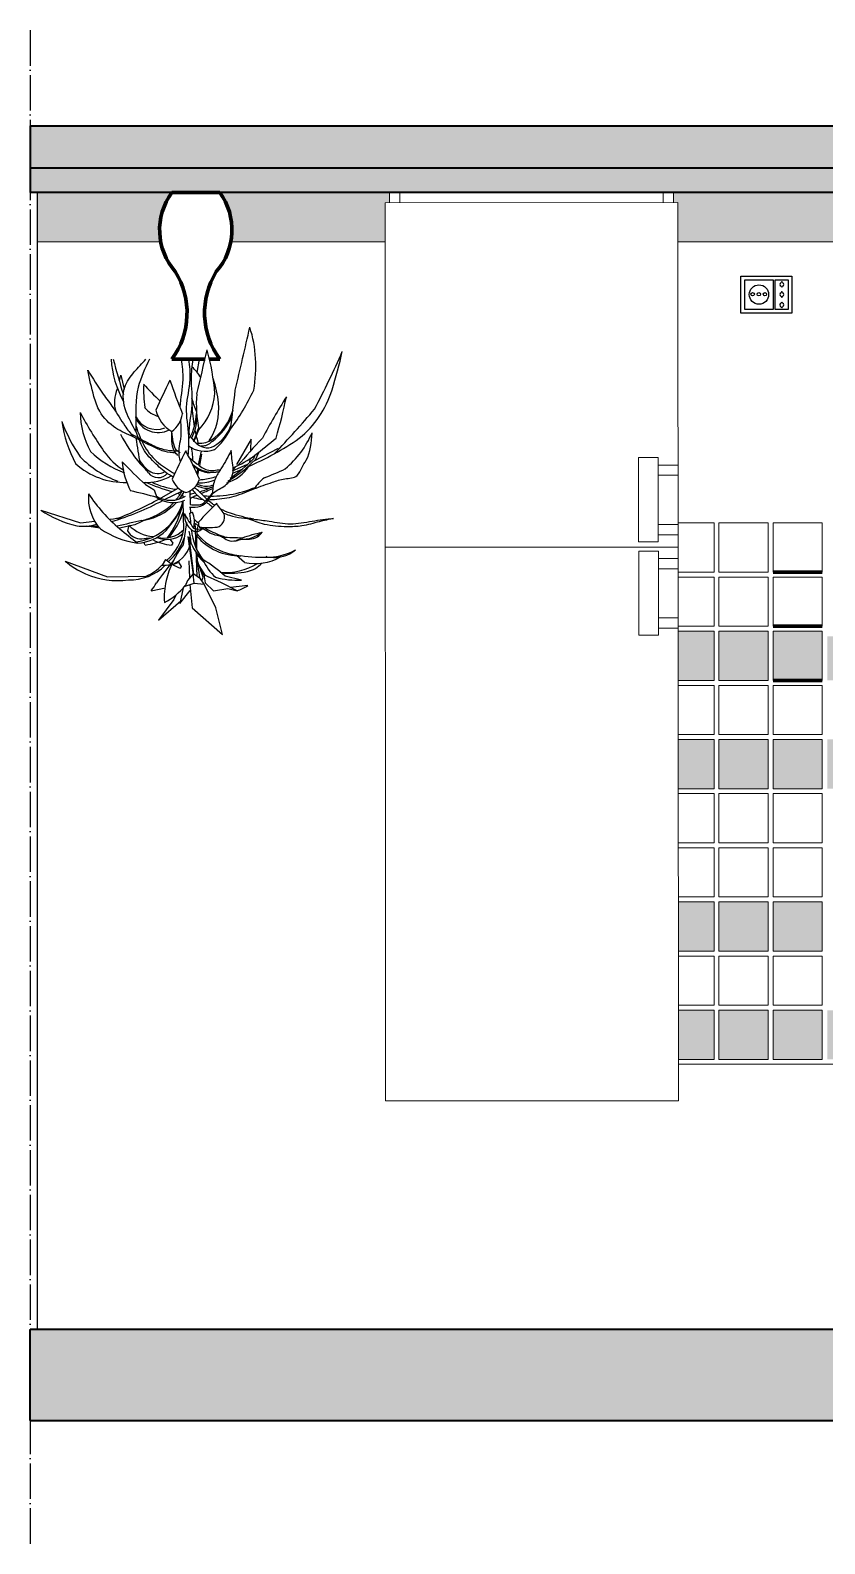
# Model space of a CAD drawing. Header units: millimetres. Extents: x 1825 to 3949, y 402 to 2672.
# Drawn here: x 2618.2 to 2779.6, y 402.1 to 709.6 of the extents above; entities that cross this region are included whole.
import ezdxf

# ---------------------------------------------------------------- set-up
doc = ezdxf.new("R2010")
doc.units = ezdxf.units.MM
doc.header["$MEASUREMENT"] = 0
doc.linetypes.add('ACAD_ISO02W100', pattern=[15, 12, -3])
doc.linetypes.add('ACAD_ISO04W100', pattern=[30, 24, -3, 0, -3])
for name, color, linetype, lineweight in [('A-ELEV-MBE2', 3, 'Continuous', 25), ('A-FURN', 8, 'Continuous', 18), ('A-SECT-MCUT', 1, 'Continuous', 35), ('A-WALL-PATT', 5, 'Continuous', 18), ('campiture sezione', 2, 'Continuous', 13), ('RETINO PIASTRELLE PARETE', 152, 'Continuous', 18)]:
    doc.layers.add(name, color=color, linetype=linetype, lineweight=lineweight)
for name, color, linetype in [('dettagli', 2, 'Continuous'), ('linee sezione', 3, 'ACAD_ISO04W100'), ('PIANTE', 94, 'Continuous')]:
    doc.layers.add(name, color=color, linetype=linetype)
doc.layers.add('RETINO BATTISCOPA', color=7, linetype='Continuous', lineweight=18, true_color=0x615b6b)

msp = doc.modelspace()

# ---------------------------------------------------------------- hatches: boundary and pattern name
at = {"layer": 'campiture sezione'}
h = msp.add_hatch(color=256, dxfattribs=at)
h.dxf.hatch_style = 1
h.paths.add_polyline_path([(3009.6, 676.58), (3009.6, 690.12), (2618.2, 690.12), (2618.2, 676.58)])
h = msp.add_hatch(color=256, dxfattribs=at)
h.dxf.hatch_style = 1
h.paths.add_polyline_path([(3000.05, 427.08), (3009.6, 427.08), (3009.6, 474.08), (2999.99, 474.08), (2999.99, 445.58), (2618.2, 445.58), (2618.2, 427.08)])
at = {"layer": 'RETINO BATTISCOPA'}
h = msp.add_hatch(color=256, dxfattribs=at)
h.dxf.hatch_style = 1
h.paths.add_polyline_path([(2690.28, 666.58), (2690.27, 674.53), (2691.16, 674.54), (2691.16, 676.58), (2674.9, 676.58), (2674.9, 666.58)])
edge = h.paths.add_edge_path()
edge.add_arc((2646.43, 668.99), 12.75, 349.091, 396.5178)
edge.add_line((2656.68, 676.58), (2674.9, 676.58))
edge.add_line((2674.9, 676.58), (2674.9, 666.58))
edge.add_line((2674.9, 666.58), (2658.95, 666.58))
edge = h.paths.add_edge_path()
edge.add_arc((2657.23, 668.99), 12.75, 143.4822, 190.9091)
edge.add_line((2644.71, 666.58), (2619.69, 666.58))
edge.add_line((2619.69, 666.58), (2619.69, 676.58))
edge.add_line((2619.69, 676.58), (2646.98, 676.58))
h.paths.add_polyline_path([(2782.24, 666.58), (2782.24, 676.58), (2748.89, 676.58), (2748.89, 674.58), (2749.77, 674.58), (2749.78, 666.58)])
at = {"layer": 'RETINO PIASTRELLE PARETE', "linetype": 'ACAD_ISO02W100', "lineweight": 100}
h = msp.add_hatch(color=256, dxfattribs=at)
h.dxf.hatch_style = 1
h.paths.add_polyline_path([(2879.05, 555.48), (2889.05, 555.48), (2889.05, 565.48), (2879.05, 565.48)])
h.paths.add_polyline_path([(2868.06, 555.48), (2878.06, 555.48), (2878.06, 565.48), (2868.06, 565.48)])
h.paths.add_polyline_path([(2857.07, 555.48), (2867.07, 555.48), (2867.07, 565.48), (2857.07, 565.48)])
h.paths.add_polyline_path([(2846.08, 555.48), (2856.08, 555.48), (2856.08, 565.48), (2846.08, 565.48)])
h.paths.add_polyline_path([(2835.08, 555.48), (2845.08, 555.48), (2845.08, 565.48), (2835.08, 565.48)])
h.paths.add_polyline_path([(2824.09, 555.48), (2834.09, 555.48), (2834.09, 565.48), (2824.09, 565.48)])
h.paths.add_polyline_path([(2813.09, 555.48), (2823.09, 555.48), (2823.09, 565.48), (2813.09, 565.48)])
h.paths.add_polyline_path([(2802.1, 555.48), (2812.1, 555.48), (2812.1, 565.48), (2802.1, 565.48)])
h.paths.add_polyline_path([(2791.1, 555.48), (2801.1, 555.48), (2801.1, 565.48), (2791.1, 565.48)])
h.paths.add_polyline_path([(2780.11, 555.48), (2790.11, 555.48), (2790.11, 565.48), (2780.11, 565.48)])
h.paths.add_polyline_path([(2769.11, 555.48), (2779.11, 555.48), (2779.11, 565.48), (2769.11, 565.48)])
h.paths.add_polyline_path([(2758.12, 555.48), (2768.12, 555.48), (2768.12, 565.48), (2758.12, 565.48)])
h.paths.add_polyline_path([(2749.85, 555.48), (2757.12, 555.48), (2757.12, 565.48), (2749.84, 565.48)])
h.paths.add_polyline_path([(2879.05, 577.48), (2889.05, 577.48), (2889.05, 586.44), (2879.05, 586.44)])
h.paths.add_polyline_path([(2868.06, 577.48), (2878.06, 577.48), (2878.06, 586.44), (2868.06, 586.44)])
h.paths.add_polyline_path([(2857.07, 577.48), (2867.07, 577.48), (2867.07, 586.44), (2857.07, 586.44)])
h.paths.add_polyline_path([(2758.12, 577.48), (2768.12, 577.48), (2768.12, 587.48), (2758.12, 587.48)])
h.paths.add_polyline_path([(2749.84, 577.48), (2757.12, 577.48), (2757.12, 587.48), (2749.83, 587.48)])
h.paths.add_polyline_path([(2856.08, 586.44), (2846.08, 586.44), (2846.08, 577.48), (2856.08, 577.48)])
h.paths.add_polyline_path([(2790.11, 586.44), (2780.11, 586.44), (2780.11, 577.48), (2790.11, 577.48)])
h.paths.add_polyline_path([(2837.29, 585.94), (2835.08, 585.94), (2835.08, 577.48), (2845.08, 577.48), (2845.08, 586.44), (2843.29, 586.44), (2843.29, 584.44), (2835.23, 584.44), (2835.23, 584.94), (2837.29, 585.57)])
h.paths.add_polyline_path([(2814.26, 585.94), (2813.09, 585.94), (2813.09, 585.21), (2814.26, 585.57)])
h.paths.add_polyline_path([(2830.35, 584.44), (2824.09, 584.44), (2824.09, 577.48), (2834.09, 577.48), (2834.09, 585.94), (2833.29, 585.94), (2833.29, 584.44), (2832.29, 584.44), (2832.29, 585.94), (2828.29, 585.94), (2828.29, 585.57), (2830.35, 584.94)])
h.paths.add_polyline_path([(2823.09, 584.44), (2822.29, 584.44), (2822.29, 586.44), (2820.26, 586.44), (2820.26, 584.44), (2813.09, 584.44), (2813.09, 577.48), (2823.09, 577.48)])
h.paths.add_polyline_path([(2807.32, 584.44), (2802.1, 584.44), (2802.1, 577.48), (2812.1, 577.48), (2812.1, 585.94), (2810.26, 585.94), (2810.26, 584.44), (2809.26, 584.44), (2809.26, 585.94), (2805.26, 585.94), (2805.26, 585.57), (2807.32, 584.94)])
edge = h.paths.add_edge_path()
edge.add_line((2792.85, 585.29), (2792.85, 586.44))
edge.add_line((2792.85, 586.44), (2791.1, 586.44))
edge.add_line((2791.1, 586.44), (2791.1, 577.48))
edge.add_line((2791.1, 577.48), (2801.1, 577.48))
edge.add_line((2801.1, 577.48), (2801.1, 584.44))
edge.add_line((2801.1, 584.44), (2799.26, 584.44))
edge.add_line((2799.26, 584.44), (2799.26, 586.44))
edge.add_line((2799.26, 586.44), (2795.85, 586.44))
edge.add_line((2795.85, 586.44), (2795.85, 585.29))
edge.add_arc((2795.49, 585.29), 0.359, -90, 0, ccw=False)
edge.add_line((2795.49, 584.93), (2793.2, 584.93))
edge.add_arc((2793.2, 585.29), 0.359, 180, 270, ccw=False)
h = msp.add_hatch(color=256, dxfattribs=at)
h.dxf.hatch_style = 1
h.paths.add_polyline_path([(2779.11, 577.48), (2779.11, 587.48), (2769.11, 587.48), (2769.11, 577.48)])
h = msp.add_hatch(color=256, dxfattribs=at)
h.dxf.hatch_style = 1
h.paths.add_polyline_path([(2889.05, 532.48), (2879.05, 532.48), (2879.05, 522.48), (2889.05, 522.48)])
h.paths.add_polyline_path([(2868.06, 522.48), (2878.06, 522.48), (2878.06, 532.48), (2868.06, 532.48)])
h.paths.add_polyline_path([(2867.07, 532.48), (2857.07, 532.48), (2857.07, 522.48), (2867.07, 522.48)])
h.paths.add_polyline_path([(2769.11, 532.48), (2769.11, 522.48), (2779.11, 522.48), (2779.11, 532.48)])
h.paths.add_polyline_path([(2768.12, 522.48), (2768.12, 532.48), (2758.12, 532.48), (2758.12, 522.48)])
h.paths.add_polyline_path([(2757.12, 532.48), (2749.87, 532.48), (2749.87, 522.48), (2757.12, 522.48)])
h.paths.add_polyline_path([(2852.4, 532.48), (2852.4, 526.19), (2851.49, 522.48), (2856.08, 522.48), (2856.08, 532.48)])
h = msp.add_hatch(color=256, dxfattribs=at)
h.dxf.hatch_style = 1
h.paths.add_polyline_path([(2879.05, 500.48), (2889.05, 500.48), (2889.05, 510.48), (2879.05, 510.48)])
h.paths.add_polyline_path([(2868.06, 500.48), (2878.06, 500.48), (2878.06, 510.48), (2868.06, 510.48)])
h.paths.add_polyline_path([(2857.07, 500.48), (2867.07, 500.48), (2867.07, 510.48), (2857.07, 510.48)])
h.paths.add_polyline_path([(2846.1, 500.48), (2856.08, 500.48), (2856.08, 510.48), (2848.55, 510.48)])
h.paths.add_polyline_path([(2780.11, 500.48), (2787.75, 500.48), (2785.33, 510.48), (2780.11, 510.48)])
h.paths.add_polyline_path([(2769.11, 500.48), (2779.11, 500.48), (2779.11, 510.48), (2769.11, 510.48)])
h.paths.add_polyline_path([(2758.12, 500.48), (2768.12, 500.48), (2768.12, 510.48), (2758.12, 510.48)])
h.paths.add_polyline_path([(2749.89, 500.48), (2757.12, 500.48), (2757.12, 510.48), (2749.88, 510.48)])

# ---------------------------------------------------------------- linework, layer by layer
at = {"layer": 'A-ELEV-MBE2'}
msp.add_line((2619.69, 445.58), (2619.69, 676.58), dxfattribs=at)
at = {"layer": 'A-FURN'}
for p, q in [((2682.9, 676.58), (2736.9, 676.58)), ((2690.43, 604.54), (2749.82, 604.57))]:
    msp.add_line(p, q, dxfattribs=at)
at = {"layer": 'A-FURN', "lineweight": 100}
for points in [[(2647.66, 660.56, -0.353612), (2646.98, 676.58, -1.11218)], [(2656, 660.56, 0.353612), (2656.68, 676.58, 1.11218)], [(2646.98, 642.74, 0.305274), (2647.66, 660.56, 1.896801)], [(2656.68, 642.74, -0.305274), (2656, 660.56, -1.896801)]]:
    msp.add_lwpolyline(points, format="xyb", dxfattribs=at)
for points in [[(2656.68, 676.58), (2646.98, 676.58)], [(2646.98, 642.74), (2653.7, 642.74)], [(2654.62, 642.74), (2656.68, 642.74)]]:
    msp.add_lwpolyline(points, dxfattribs=at)
at = {"layer": 'A-FURN'}
for points in [[(2691.16, 674.58), (2691.16, 676.58), (2693.26, 676.58), (2693.26, 674.57)], [(2748.89, 674.58), (2748.89, 676.58), (2746.78, 676.58), (2746.78, 674.57)], [(2749.77, 674.58), (2749.77, 674.58), (2749.89, 492.08), (2690.39, 492.04), (2690.27, 674.53), (2749.77, 674.58)], [(2745.78, 622.74), (2741.78, 622.74), (2741.79, 605.65), (2745.79, 605.66), (2745.78, 622.74)], [(2749.76, 621.22), (2749.76, 621.22), (2745.78, 621.22), (2745.78, 619.15), (2749.76, 619.15)], [(2749.77, 609.15), (2749.77, 609.15), (2745.79, 609.15), (2745.79, 607.08), (2749.77, 607.08)], [(2745.85, 603.77), (2741.85, 603.76), (2741.86, 586.68), (2745.86, 586.68), (2745.85, 603.77)], [(2749.82, 602.25), (2749.82, 602.25), (2745.85, 602.25), (2745.85, 600.18), (2749.82, 600.18)], [(2749.83, 590.18), (2749.83, 590.18), (2745.85, 590.18), (2745.86, 588.1), (2749.83, 588.11)]]:
    msp.add_lwpolyline(points, dxfattribs=at)
at = {"layer": 'A-SECT-MCUT'}
msp.add_line((2618.2, 427.08), (3000.05, 427.08), dxfattribs=at)
for points in [[(3009.6, 690.12), (2618.2, 690.12), (2618.2, 676.58)], [(2999.99, 676.58), (2999.99, 681.58), (2618.2, 681.58)], [(2999.99, 676.58), (2618.2, 676.58)], [(2999.99, 584.98), (2999.99, 445.58), (2618.2, 445.58)], [(2618.2, 427.08), (2618.2, 445.58)]]:
    msp.add_lwpolyline(points, dxfattribs=at)
at = {"layer": 'A-WALL-PATT'}
for points in [[(2619.69, 666.58), (2644.71, 666.58)], [(2658.95, 666.58), (2669.19, 666.58)], [(2669.19, 666.58), (2690.28, 666.58)], [(2749.78, 666.58), (2782.24, 666.58)], [(2749.84, 609.48), (2757.12, 609.48), (2757.12, 599.48), (2749.84, 599.48)], [(2757.12, 609.48), (2749.84, 609.48)], [(2779.11, 609.48), (2769.11, 609.48), (2769.11, 607.07)], [(2769.11, 599.48), (2769.11, 609.48), (2779.11, 609.48), (2779.11, 599.48)], [(2749.84, 598.48), (2757.12, 598.48), (2757.12, 588.48), (2749.84, 588.48)], [(2757.12, 598.48), (2749.84, 598.48)], [(2779.11, 598.48), (2769.11, 598.48), (2769.11, 596.07)], [(2769.11, 588.48), (2769.11, 598.48), (2779.11, 598.48), (2779.11, 588.48)], [(2749.84, 587.48), (2757.12, 587.48), (2757.12, 577.48), (2749.84, 577.48)], [(2757.12, 587.48), (2749.84, 587.48)], [(2779.11, 587.48), (2769.11, 587.48), (2769.11, 585.07)], [(2769.11, 577.48), (2769.11, 587.48), (2779.11, 587.48), (2779.11, 577.48)], [(2749.84, 576.48), (2757.12, 576.48), (2757.12, 566.48), (2749.84, 566.48)], [(2757.12, 576.48), (2749.84, 576.48)], [(2779.11, 576.48), (2769.11, 576.48), (2769.11, 574.08)], [(2769.11, 566.48), (2769.11, 576.48), (2779.11, 576.48), (2779.11, 566.48)], [(2779.11, 566.57), (2779.11, 566.48), (2769.11, 566.48), (2769.11, 566.57)], [(2769.11, 566.57), (2769.11, 566.48)], [(2749.84, 565.48), (2757.12, 565.48), (2757.12, 555.48), (2749.85, 555.48)], [(2757.12, 554.48), (2749.85, 554.48)], [(2749.85, 554.48), (2757.12, 554.48), (2757.12, 544.48), (2749.86, 544.48)], [(2779.11, 554.48), (2769.11, 554.48), (2769.11, 544.48)], [(2749.86, 543.48), (2757.12, 543.48), (2757.12, 533.48), (2749.87, 533.48)], [(2749.87, 532.48), (2757.12, 532.48), (2757.12, 522.48), (2749.87, 522.48)], [(2757.12, 532.48), (2749.87, 532.48)], [(2779.11, 532.48), (2769.11, 532.48), (2769.11, 522.48)], [(2749.87, 521.48), (2757.12, 521.48), (2757.12, 511.48), (2749.88, 511.48)], [(2757.12, 510.48), (2749.88, 510.48)], [(2749.88, 510.48), (2757.12, 510.48), (2757.12, 500.48), (2749.89, 500.48)], [(2779.11, 510.48), (2769.11, 510.48), (2769.11, 500.48)], [(2787.99, 499.48), (2749.89, 499.48)]]:
    msp.add_lwpolyline(points, dxfattribs=at)
for points in [[(2758.12, 599.48), (2758.12, 609.48), (2768.12, 609.48), (2768.12, 599.48)], [(2758.12, 588.48), (2758.12, 598.48), (2768.12, 598.48), (2768.12, 588.48)], [(2758.12, 577.48), (2758.12, 587.48), (2768.12, 587.48), (2768.12, 577.48)], [(2758.12, 566.48), (2758.12, 576.48), (2768.12, 576.48), (2768.12, 566.48)], [(2758.12, 555.48), (2758.12, 565.48), (2768.12, 565.48), (2768.12, 555.48)], [(2769.11, 555.48), (2769.11, 565.48), (2779.11, 565.48), (2779.11, 555.48)], [(2758.12, 544.48), (2758.12, 554.48), (2768.12, 554.48), (2768.12, 544.48)], [(2769.11, 544.48), (2769.11, 554.48), (2779.11, 554.48), (2779.11, 544.48)], [(2758.12, 533.48), (2758.12, 543.48), (2768.12, 543.48), (2768.12, 533.48)], [(2769.11, 533.48), (2769.11, 543.48), (2779.11, 543.48), (2779.11, 533.48)], [(2758.12, 522.48), (2758.12, 532.48), (2768.12, 532.48), (2768.12, 522.48)], [(2769.11, 522.48), (2769.11, 532.48), (2779.11, 532.48), (2779.11, 522.48)], [(2758.12, 511.48), (2758.12, 521.48), (2768.12, 521.48), (2768.12, 511.48)], [(2769.11, 511.48), (2769.11, 521.48), (2779.11, 521.48), (2779.11, 511.48)], [(2758.12, 500.48), (2758.12, 510.48), (2768.12, 510.48), (2768.12, 500.48)], [(2769.11, 500.48), (2769.11, 510.48), (2779.11, 510.48), (2779.11, 500.48)]]:
    msp.add_lwpolyline(points, close=True, dxfattribs=at)
at = {"layer": 'A-WALL-PATT', "linetype": 'ACAD_ISO02W100', "lineweight": 100}
for points in [[(2769.11, 599.48), (2779.11, 599.48)], [(2769.11, 588.48), (2779.11, 588.48)], [(2769.11, 577.48), (2779.11, 577.48)]]:
    msp.add_lwpolyline(points, dxfattribs=at)
at = {"layer": 'dettagli'}
for points in [[(2772.92, 652.07), (2762.6, 652.07), (2762.6, 659.58), (2772.92, 659.58)], [(2763.38, 658.88), (2769.11, 658.88), (2769.11, 652.85), (2763.38, 652.85)], [(2772.18, 652.85), (2769.52, 652.85), (2769.52, 658.88), (2772.18, 658.88)]]:
    msp.add_lwpolyline(points, close=True, dxfattribs=at)
for centre, radius in [((2766.25, 655.88), 1.97), ((2764.97, 655.94), 0.351), ((2766.22, 655.94), 0.351), ((2767.46, 655.94), 0.351)]:
    msp.add_circle(centre, radius, dxfattribs=at)
for centre, start, end in [((2770.89, 657.93), 113.3666, 246.2003), ((2770.89, 657.93), 294.3243, 66.1088), ((2770.89, 655.88), 113.3666, 246.2003), ((2770.89, 655.88), 294.3243, 66.1088), ((2770.89, 653.77), 113.3666, 246.2003), ((2770.89, 653.77), 294.3243, 66.1088)]:
    msp.add_arc(centre, 0.402, start, end, dxfattribs=at)
for centre, start_param, end_param in [((2770.9, 657.93), 5.42058, 7.142383), ((2770.9, 657.93), 8.545266, 10.307697), ((2770.9, 655.88), 5.42058, 7.142383), ((2770.9, 655.88), 8.545266, 10.307697), ((2770.9, 653.77), 5.42058, 7.142383), ((2770.9, 653.77), 8.545266, 10.307697)]:
    msp.add_ellipse(centre, major_axis=(0, 0.571), ratio=0.372094, start_param=start_param, end_param=end_param, dxfattribs=at)
at = {"layer": 'linee sezione', "ltscale": 0.3}
msp.add_lwpolyline([(2618.2, 709.57), (2618.2, 402.08)], dxfattribs=at)
at = {"layer": 'PIANTE'}
for p, q in [((2652.12, 640.03), (2652.61, 642.74)), ((2636.6, 639.51), (2637.25, 636.63)), ((2651.43, 625.98), (2652.44, 628.4)), ((2652.38, 628.77), (2651.46, 626.21)), ((2663.1, 626.47), (2660.13, 621.37)), ((2663.04, 624.19), (2663.1, 626.47)), ((2668.57, 624.59), (2663.59, 622)), ((2652.41, 621.31), (2652.96, 624.08)), ((2652.64, 621.14), (2653.07, 623.47)), ((2659.29, 620.04), (2662.23, 621.34)), ((2662.78, 621.83), (2662.95, 622.69)), ((2663.84, 623.24), (2663.53, 622.52)), ((2664.54, 623.7), (2663.87, 622.26)), ((2652.24, 620.53), (2652.01, 619.64)), ((2652.21, 619.15), (2652.47, 620.22)), ((2661.17, 620.36), (2659.27, 619.5)), ((2659.81, 620.88), (2659.32, 620.22)), ((2641.61, 617.28), (2643.4, 616.21)), ((2643.4, 616.21), (2643.94, 614.66)), ((2644.81, 614.57), (2648.23, 616.57)), ((2645.48, 614.23), (2649.01, 615.9)), ((2648.64, 615.26), (2648.11, 615.47)), ((2649.23, 614.65), (2649.21, 615.38)), ((2650.63, 615.98), (2650.71, 613.19)), ((2620.33, 612.1), (2628.39, 609.5)), ((2649.42, 608.01), (2649.25, 613.95)), ((2650.71, 612.67), (2650.77, 611.52)), ((2628.39, 609.5), (2631.29, 609.83)), ((2639.45, 609.1), (2636.31, 608.41)), ((2638.2, 609.04), (2637.95, 607.86)), ((2641.75, 610.19), (2639.45, 609.1)), ((2649.92, 609.58), (2649.27, 605.01)), ((2649.5, 611.38), (2649.59, 610.34)), ((2650.63, 611.46), (2651.14, 611.63)), ((2632.39, 608.41), (2629.6, 608.84)), ((2629.6, 608.84), (2632.14, 608.81)), ((2641.71, 606.06), (2641.88, 606.38)), ((2646.6, 606.14), (2647.14, 605.36)), ((2651.35, 598.93), (2650.31, 606.71)), ((2651.4, 599.05), (2650.45, 606.59)), ((2641.32, 605.36), (2641.44, 605.57)), ((2641.55, 604.98), (2641.32, 605.36)), ((2647.14, 605.36), (2646.91, 604.98)), ((2661.74, 601.47), (2660.1, 602.85)), ((2625.28, 601.73), (2633.92, 598.5)), ((2645.7, 602.02), (2644.98, 600.92)), ((2648.32, 601.5), (2648.87, 600.6)), ((2648.87, 600.6), (2648.7, 600.29)), ((2650.55, 600.04), (2650.51, 601.78)), ((2650.6, 598.3), (2650.55, 600.04)), ((2653.3, 598.47), (2652.09, 601.98)), ((2653.82, 598.79), (2652.5, 600.81)), ((2652.83, 599.84), (2653.45, 598.96)), ((2633.92, 598.5), (2642.27, 598.65)), ((2650.14, 597.81), (2649.65, 596.6)), ((2649.65, 596.6), (2651.52, 597.23)), ((2651.32, 599.11), (2650.14, 597.81)), ((2650.63, 596.95), (2651.06, 592.22)), ((2651.52, 597.23), (2651.32, 599.11)), ((2652.76, 598.1), (2651.4, 599.05)), ((2651.52, 597.23), (2653.51, 597.03)), ((2653.51, 597.03), (2652.76, 598.1)), ((2653.04, 597.7), (2653.3, 598.47)), ((2657.02, 597.32), (2653.45, 598.96)), ((2653.45, 598.96), (2653.76, 597.32)), ((2655.87, 592.22), (2653.51, 597.03)), ((2653.76, 597.32), (2655.41, 595.68)), ((2660.22, 595.68), (2657.02, 597.32)), ((2661.11, 597.87), (2657.8, 598.67)), ((2662.4, 596.74), (2658.86, 596.37)), ((2642.76, 595.68), (2645.67, 596.26)), ((2647.37, 593.89), (2644.23, 589.75)), ((2644.23, 589.75), (2648.78, 593.63)), ((2647.76, 594.8), (2647.37, 593.89)), ((2649.29, 596.3), (2648.61, 593.12)), ((2648.61, 593.12), (2650.68, 595.74)), ((2655.41, 595.68), (2658.37, 596.17)), ((2658.37, 596.17), (2660.22, 595.68)), ((2651.06, 592.22), (2657.25, 586.84)), ((2657.25, 586.84), (2655.87, 592.22))]:
    msp.add_line(p, q, dxfattribs=at)
for centre, major_axis, start_param, end_param in [((1451.95, 923.41), (-877.88, -877.88), 2.122958, 2.133531), ((2637.47, 641.29), (-18.78, -18.78), 2.173334, 2.660527), ((2654.68, 643.93), (-14.2, -14.2), 5.557221, 6.007392), ((2761.95, 675.2), (-92.61, -92.61), 5.748251, 5.804987), ((2030.4, 788.79), (-452.68, -452.68), 2.114701, 2.129039), ((2609.22, 632.16), (32.96, -32.96), 0.862201, 1.055717), ((2507.47, 720.54), (134.4, -134.4), 0.304399, 0.372796), ((2578.61, 667.5), (74.64, -74.64), 0.487453, 0.563976), ((2646.08, 635.25), (5.46, -5.46), 1.296261, 1.650462), ((2642.52, 633.92), (-5.1, -5.1), 5.09968, 5.7603), ((2632.13, 640.08), (3.19, -3.19), 0.387291, 0.659265), ((2671.8, 636.59), (21.62, -21.62), 3.890817, 4.047452), ((2675.63, 667.9), (32.37, -32.37), 4.647656, 4.751372), ((2867.6, 530.48), (-173.95, -173.95), 5.043315, 5.070758), ((2778.79, 683.69), (98.81, -98.81), 4.256466, 4.308576), ((2635.04, 631.77), (-15.21, -15.21), 2.453811, 2.685221), ((2715.29, 656.45), (-47.99, -47.99), 5.822189, 5.865956), ((2679.21, 633.64), (19.29, -19.29), 3.852028, 4.120392), ((2643.69, 636.67), (-8.51, -8.51), 1.598883, 2.279241), ((2644.55, 632.7), (-8.45, -8.45), 1.775651, 2.453811), ((2621.22, 656.12), (33.03, -33.03), 0.152953, 0.350915), ((2268.93, 679.17), (-278.06, -278.06), 2.227015, 2.247373), ((2794, 557.63), (103.25, -103.25), 3.367648, 3.434035), ((2563.31, 657.48), (-77.25, -77.25), 2.07085, 2.149965), ((2660.14, 642.47), (-14.33, -14.33), 1.462027, 2.05825), ((2646.1, 632.39), (-12.58, -12.58), 5.523251, 5.989466), ((2704.48, 673.12), (61.23, -61.23), 4.422575, 4.530263), ((2643.83, 633.19), (-3.33, -3.33), 5.936736, 7.439419), ((2644.18, 632.82), (-3.52, -3.52), 5.881618, 7.542597), ((2645.61, 636.39), (3.84, -3.84), 4.62133, 5.246077), ((2650.62, 634.21), (5.07, -5.07), 4.186087, 4.959157), ((2643.7, 632.44), (3.86, -3.86), -0.149812, 0.63977), ((2640.21, 632.32), (8.34, -8.34), 0.288259, 0.733537), ((2683.33, 634.77), (-22.86, -22.86), 5.539819, 5.67707), ((2643.35, 630.91), (6.16, -6.16), 0.291995, 0.76126), ((2648.69, 635.45), (7.85, -7.85), -0.189339, 0.515264), ((2647.24, 636.46), (9.26, -9.26), -0.139702, 0.373203), ((2512.21, 772), (-152.07, -152.07), 1.594368, 1.650984), ((2652.61, 634.62), (-20.08, -20.08), 5.6587, 5.976319), ((2658.36, 643.22), (-25.63, -25.63), 5.869119, 6.092085), ((2666.86, 643.34), (24.2, -24.2), 4.408099, 4.619678), ((2683.33, 634.77), (22.86, -22.86), 4.129234, 4.158943), ((2651.57, 631.86), (5.54, -5.54), -0.260782, 0.465942), ((2645.84, 635.4), (10.44, -10.44), -0.059498, 0.299583), ((2657.51, 635.46), (13.79, -13.79), -0.090204, 0.381578), ((2808.58, 652.33), (120.82, -120.82), 4.077749, 4.108341), ((2653.74, 629.66), (3.98, -3.98), -1.44104, -0.440739), ((2654.96, 629.45), (3.42, -3.42), 4.476006, 5.161799), ((2683.33, 634.77), (-22.86, -22.86), 5.736117, 5.778677), ((2652.51, 630.66), (3.54, -3.54), -0.904439, -0.284709), ((2653.27, 627.58), (1.71, -1.71), -0.892483, 0.077971), ((2654.21, 627.3), (-1.81, -1.81), 0.44941, 1.310014), ((2783.91, 515.27), (115.05, -115.05), 3.172404, 3.218784), ((2639.4, 674.94), (-41.52, -41.52), 1.186395, 1.391139), ((2614.87, 687.93), (57.37, -57.37), -0.137409, -0.06926), ((2637.36, 632.52), (10.48, -10.48), -1.521617, -0.75516), ((2643.06, 637.18), (-14.49, -14.49), 6.267148, 6.71674), ((2644.92, 639.45), (14.99, -14.99), -1.539475, -1.150756), ((2643.9, 631.38), (9.21, -9.21), 4.530263, 4.960425), ((2651.36, 622.88), (10.26, -10.26), 3.99381, 4.420635), ((2680.13, 661.24), (-41.33, -41.33), 6.235764, 6.349067), ((2645.86, 625.12), (4.36, -4.36), 4.399649, 4.888357), ((2631.8, 611.78), (9.22, -9.22), 1.434786, 1.624209), ((2750.34, 572.07), (80.06, -80.06), 3.449407, 3.505617), ((2595.84, 594.55), (43.5, -43.5), 1.183129, 1.286624), ((2655.37, 626.01), (4.41, -4.41), -1.516841, -0.583758), ((2644.85, 641.05), (18.9, -18.9), -0.255222, 0.006149), ((2639, 646.88), (24.45, -24.45), -0.175276, 0.003514), ((2651.77, 639.18), (14.14, -14.14), -0.396678, -0.137208), ((2641.57, 628.63), (7.74, -7.74), -0.820797, -0.281598), ((2644.17, 621.17), (-1.76, -1.76), 6.147175, 7.945555), ((2644.09, 622.59), (2.17, -2.17), -1.394829, -0.263631), ((2651.14, 619.82), (3.08, -3.08), 4.265836, 5.190353), ((2648.87, 619.36), (2.7, -2.7), -0.534332, 0.52375), ((2656.02, 625.16), (-5.51, -5.51), 1.057269, 1.792299), ((2672, 610.78), (-7.11, -7.11), 4.597277, 4.906407), ((2651.11, 658.96), (-30.32, -30.32), 1.13379, 1.241892), ((2638.94, 614.43), (6.32, -6.32), 3.817785, 4.684552), ((2656.25, 632.28), (-22.03, -22.03), 6.069999, 6.376344), ((2609.45, 489.45), (91.83, -91.83), 2.087414, 2.12996), ((2663.8, 671.6), (41.19, -41.19), -1.176213, -1.078543), ((2650.14, 633.54), (12.29, -12.29), -1.217033, -0.920492), ((2637.09, 622.93), (-9.8, -9.8), 1.672758, 1.830567), ((2641.28, 619.91), (6.46, -6.46), 0.132824, 0.319033), ((2660.75, 585.99), (21.86, -21.86), 2.653495, 2.688809), ((2650.61, 624.55), (6.32, -6.32), -0.569514, -0.297649), ((2655.15, 637.35), (15.85, -15.85), -0.86384, -0.386022), ((2632.23, 629.36), (-14.83, -14.83), 0.181923, 0.564878), ((2618.6, 663.78), (39.86, -39.86), -0.49406, -0.295709), ((2609.31, 678.73), (-51.85, -51.85), 1.155373, 1.284829), ((2638.26, 616.94), (8.07, -8.07), -0.660334, 0.51909), ((2637.63, 623.58), (-9.88, -9.88), 1.020598, 1.489398), ((2639.77, 620.4), (-7.4, -7.4), 0.892303, 1.513113), ((2646.77, 619.75), (-4.01, -4.01), 0.245167, 1.335433), ((2647.3, 619.57), (4.21, -4.21), -1.38505, -0.388611), ((2609.31, 678.73), (51.85, -51.85), -0.282322, -0.280014), ((2626.08, 625.23), (-18.53, -18.53), 1.636277, 1.871537), ((2631.39, 617.16), (12.87, -12.87), 0.155843, 0.526417), ((2637.09, 622.93), (9.8, -9.8), -0.021029, 0.048425), ((2641.28, 619.91), (-6.46, -6.46), 1.425433, 1.601463), ((2692.09, 574.24), (-37.62, -37.62), 4.670744, 4.769538), ((2568.17, 548.33), (77.33, -77.33), 1.399188, 1.422578), ((2628.92, 619.08), (-7.26, -7.26), 0.660406, 1.059506), ((2637.73, 592), (13.05, -13.05), 2.392223, 2.536708), ((3999.13, -5060.43), (-4123.02, -4123.02), 4.162091, 4.16298), ((2643.9, 614.65), (5.65, -5.65), 4.7035, 5.412721), ((2634.41, 616.71), (11.11, -11.11), 0.076164, 0.456597), ((2667.98, 621.08), (-14.76, -14.76), 5.981596, 6.148705), ((2653.31, 611.05), (2.68, -2.68), 4.114874, 4.898539), ((2637.9, 609.19), (-9.14, -9.14), 2.358325, 2.533072), ((2646.74, 609.71), (3.4, -3.4), 0.517543, 1.197149), ((4276.47, 662), (1149.52, -1149.52), 3.959483, 3.962393), ((2653.56, 609.37), (-0.859, -0.859), 5.267797, 6.204996), ((2655.52, 610.66), (-1.52, -1.52), 1.084873, 2.666468), ((2642.23, 622.42), (12.15, -12.15), -1.390975, -0.915703), ((2705.52, 691.7), (-76.61, -76.61), 0.093159, 0.135923), ((2640.66, 609.36), (2.19, -2.19), 4.433967, 5.564302), ((2639.58, 614.14), (-6.2, -6.2), 0.832695, 1.571779), ((2638.71, 638.56), (-22.88, -22.88), 0.851913, 0.911759), ((2639.25, 621.37), (-11.7, -11.7), 0.924952, 1.181922), ((2647.85, 615.85), (-7.71, -7.71), 0.258333, 0.272897), ((2647.85, 615.85), (-7.71, -7.71), 0.325986, 0.699494), ((2645.93, 611.17), (-3.58, -3.58), 0.375526, 1.475525), ((2645.35, 611.9), (-3.89, -3.89), 0.534955, 1.607727), ((2639.74, 609.32), (-6.84, -6.84), 1.476408, 2.226913), ((2639.07, 609.92), (-7.75, -7.75), 1.499646, 2.028369), ((2645.13, 606.4), (-4.02, -4.02), 1.136516, 2.286075), ((2590.79, 596.09), (43.02, -43.02), 0.935483, 0.979695), ((2661.81, 608.82), (-7.7, -7.7), 5.572576, 6.168974), ((2651.91, 609.31), (1.11, -1.11), -1.274817, 0.264236), ((2652.19, 609.7), (1.06, -1.06), -1.358258, -0.083684), ((2685.92, 605.04), (24.02, -24.02), 3.81738, 3.952916), ((2660.65, 614.04), (-7.94, -7.94), 6.188403, 7.099019), ((2661.26, 614.99), (8.49, -8.49), 4.620438, 5.170104), ((2654.34, 645.07), (25.81, -25.81), -0.835123, -0.735673), ((2664.12, 593.49), (13.29, -13.29), 3.266996, 3.698147), ((2658.41, 608.3), (5.72, -5.72), 4.321926, 4.810221), ((4276.47, 662), (1149.52, -1149.52), 3.96295, 3.965999), ((2685.92, 605.04), (-24.02, -24.02), 5.54681, 5.701281), ((2717.1, 663.23), (-62.7, -62.7), 6.244211, 6.271323), ((2662.94, 619.93), (12.18, -12.18), -1.113082, -0.89844), ((2665.43, 633.07), (21.61, -21.61), -0.930979, -0.737301), ((2658.01, 611.35), (8.44, -8.44), -0.049669, -0.021223), ((2660.87, 605.45), (4.27, -4.27), 0.276197, 0.319072), ((2666.32, 614.58), (8.52, -8.52), -0.737301, -0.284201), ((2667.86, 609.1), (-4.69, -4.69), 0.639676, 1.480415), ((2636.09, 614.33), (11.74, -11.74), -1.494256, -1.200012), ((2638.53, 607.91), (-7.06, -7.06), 0.747633, 1.573502), ((2637.66, 607.83), (-7.11, -7.11), 1.202018, 1.597403), ((2718.18, 543.79), (-64.78, -64.78), 4.812308, 4.873747), ((2645.55, 607.57), (-4.72, -4.72), 0.69949, 1.212776), ((2652.8, 610.86), (8.02, -8.02), -1.461704, -1.155649), ((2661.97, 605.57), (6.64, -6.64), 4.312512, 4.789515), ((2634.66, 572.35), (-24.78, -24.78), 3.206022, 3.367086), ((2658.01, 611.35), (-8.44, -8.44), 0.682905, 1.34557), ((2663.94, 611.63), (-7.35, -7.35), 0.57258, 1.297617), ((2660.87, 605.45), (4.27, -4.27), -0.538595, 0.031986), ((2635.9, 613.91), (11.41, -11.41), -1.200012, -0.645362), ((2635.51, 601.55), (6.6, -6.6), 0.104627, 0.314653), ((2660.9, 594.24), (-10.95, -10.95), 5.268943, 5.559281), ((2639.52, 604.88), (-9.2, -9.2), 1.257679, 1.68384), ((2660.3, 614.67), (11.9, -11.9), -1.052194, -0.737504), ((2658.74, 618.61), (13.69, -13.69), -0.876049, -0.598048), ((2657.26, 604.54), (6.6, -6.6), -0.463057, -0.201608)]:
    msp.add_ellipse(centre, major_axis=major_axis, ratio=1, start_param=start_param, end_param=end_param, dxfattribs=at)
for points, knots in [([(2647.23, 618.83), (2646.97, 618.96), (2645.69, 619.63), (2643.6, 621.55), (2641.33, 623.84), (2640.37, 626.31), (2639.33, 628.86), (2637.29, 632.04), (2636.69, 636.84), (2639.28, 640.16), (2640.88, 641.89), (2641.67, 642.74)], [0, 0, 0, 0, 17.717788, 90.245851, 176.286772, 214.971652, 254.75758, 348.141947, 452.115212, 528.182814, 600.832384, 600.832384, 600.832384, 600.832384]), ([(2642.42, 642.74), (2641.52, 640.88), (2639.47, 636.65), (2639.63, 631.46), (2639.62, 628.45), (2639.62, 628.05)], [0, 0, 0, 0, 127.349912, 290.308189, 315.508189, 315.508189, 315.508189, 315.508189]), ([(2648.84, 642.74), (2649.03, 641.36), (2649.48, 638.1), (2648.66, 634.83), (2648.61, 632.93), (2648.61, 632.9)], [0, 0, 0, 0, 28.899827, 67.905468, 68.663377, 68.663377, 68.663377, 68.663377]), ([(2650.31, 623.13), (2650.38, 624.45), (2650.58, 627.75), (2649.48, 632.92), (2650.97, 638.09), (2650.61, 641.35), (2650.45, 642.74)], [0, 0, 0, 0, 82.819563, 206.148392, 323.510907, 410.044138, 410.044138, 410.044138, 410.044138]), ([(2651.2, 642.74), (2651.04, 641.4), (2650.68, 638.29), (2651.43, 633.14), (2650.31, 629.34), (2650.45, 627.33)], [0, 0, 0, 0, 28.086296, 64.89988, 107.28903, 107.28903, 107.28903, 107.28903]), ([(2647.72, 623.7), (2647, 623.76), (2645.47, 623.89), (2642.62, 625.14), (2639.4, 626.93), (2635.23, 628.62), (2632.3, 631.59), (2630.83, 635.88), (2630.25, 638.73), (2629.89, 640.52)], [0, 0, 0, 0, 44.803571, 94.945769, 192.885546, 275.531055, 374.407341, 441.48133, 556.024771, 556.024771, 556.024771, 556.024771]), ([(2629.89, 640.52), (2630.88, 638.87), (2632.47, 636.23), (2635.29, 632.67), (2637.07, 629.58), (2638.55, 627.69), (2639.13, 626.96)], [0, 0, 0, 0, 120.337027, 192.461918, 283.492023, 342.172514, 342.172514, 342.172514, 342.172514]), ([(2638.62, 627.62), (2639.74, 627.01), (2641.77, 625.92), (2644.51, 624.52), (2646.73, 624.15), (2647.93, 624.12), (2648.38, 624.1)], [0, 0, 0, 0, 80.258831, 143.921065, 190.878493, 219.104013, 219.104013, 219.104013, 219.104013]), ([(2639.62, 629.26), (2640.14, 627.76), (2641.13, 624.91), (2644.05, 621.59), (2646.39, 620.17), (2647.51, 619.5)], [0, 0, 0, 0, 98.401829, 187.301098, 269.009115, 269.009115, 269.009115, 269.009115]), ([(2648.21, 623.18), (2647.98, 623.41), (2647.34, 624.05), (2646.89, 625.8), (2646.92, 627.21), (2646.94, 628.05)], [0, 0, 0, 0, 19.980991, 55.462254, 108.292927, 108.292927, 108.292927, 108.292927]), ([(2648.64, 623.7), (2648.37, 623.88), (2647.59, 624.37), (2647.19, 626.08), (2647.03, 627.35), (2646.94, 628.05)], [0, 0, 0, 0, 19.681463, 56.340432, 101.228293, 101.228293, 101.228293, 101.228293]), ([(2648.71, 630.28), (2648.78, 629.22), (2648.94, 626.82), (2648.12, 624), (2648.56, 622.29), (2648.67, 621.89)], [86.845109, 86.845109, 86.845109, 86.845109, 108.917661, 136.821066, 145.411758, 145.411758, 145.411758, 145.411758]), ([(2654.42, 614.2), (2654.81, 614.2), (2656.58, 614.3), (2659.74, 614.75), (2663.52, 616.41), (2666.97, 617.6), (2669.8, 618.56), (2672.53, 618.59), (2673.28, 620.75), (2675.1, 623.23), (2675.3, 625.83), (2675.45, 627.79)], [23.126764, 23.126764, 23.126764, 23.126764, 31.348736, 59.724077, 89.148557, 116.983786, 135.130136, 153.276485, 165.830369, 178.384253, 217.845626, 217.845626, 217.845626, 217.845626]), ([(2650.86, 624.86), (2650.97, 624.32), (2651.13, 623.43), (2651.15, 622.54), (2651.16, 622.2)], [124.680337, 124.680337, 124.680337, 124.680337, 136.256598, 143.263023, 143.263023, 143.263023, 143.263023]), ([(2650.48, 622.78), (2650.99, 622.36), (2652.13, 621.43), (2654.15, 619.85), (2655.95, 620.18), (2656.9, 620.36)], [0, 0, 0, 0, 41.793779, 92.934761, 150.584739, 150.584739, 150.584739, 150.584739]), ([(2650.54, 612.67), (2651.31, 612.66), (2652.63, 612.64), (2654.34, 613.77), (2655.16, 615.83), (2657.67, 616.65), (2659.77, 619.19), (2659.22, 621.97), (2659.06, 623.65), (2659.01, 624.19)], [0, 0, 0, 0, 47.04551, 81.161195, 120.437142, 177.686072, 236.256031, 308.565988, 342.656603, 342.656603, 342.656603, 342.656603]), ([(2651.2, 621.37), (2651.41, 621.15), (2652.2, 620.34), (2654.12, 619.5), (2655.77, 619.8), (2656.61, 619.96)], [0, 0, 0, 0, 19.096597, 70.14951, 122.374494, 122.374494, 122.374494, 122.374494]), ([(2659.01, 624.19), (2658.4, 623), (2657.45, 621.13), (2655.67, 618.64), (2655.25, 616.72), (2655.21, 615.58), (2655.2, 615.38)], [0, 0, 0, 0, 83.512155, 131.154573, 189.509778, 202.423724, 202.423724, 202.423724, 202.423724]), ([(2652.25, 617.6), (2652.87, 617.61), (2654.07, 617.64), (2655.2, 618.05), (2655.75, 618.26)], [0.896796, 0.896796, 0.896796, 0.896796, 13.636715, 25.782496, 25.782496, 25.782496, 25.782496]), ([(2652.51, 618.23), (2652.79, 618.26), (2653.98, 618.36), (2655.14, 618.68), (2656.04, 618.92)], [0.320373, 0.320373, 0.320373, 0.320373, 6.029925, 25.293362, 25.293362, 25.293362, 25.293362]), ([(2650.68, 614.49), (2650.95, 614.63), (2651.4, 614.86), (2651.87, 615.05), (2652.07, 615.12)], [0, 0, 0, 0, 18.782971, 31.707367, 31.707367, 31.707367, 31.707367]), ([(2650.71, 613.19), (2651.16, 613.18), (2651.85, 613.16), (2653.15, 613.16), (2654.14, 614.28), (2654.86, 615.12), (2655.2, 615.52)], [0, 0, 0, 0, 28.506315, 43.255213, 79.145045, 113.181496, 113.181496, 113.181496, 113.181496]), ([(2651.07, 616.24), (2651.33, 615.92), (2652.06, 615.05), (2653.08, 614.39), (2653.7, 613.91), (2653.76, 613.87)], [1.037304, 1.037304, 1.037304, 1.037304, 9.633276, 24.595896, 26.075743, 26.075743, 26.075743, 26.075743]), ([(2654.13, 614.27), (2653.45, 614.92), (2652.65, 615.78), (2651.74, 616.51), (2651.55, 616.65)], [72.558291, 72.558291, 72.558291, 72.558291, 92.065642, 96.887738, 96.887738, 96.887738, 96.887738]), ([(2651.91, 617.05), (2652.09, 616.98), (2653, 616.64), (2654.28, 616.37), (2655.17, 616.79), (2655.35, 616.88)], [0.531473, 0.531473, 0.531473, 0.531473, 4.68188, 20.942261, 25.065367, 25.065367, 25.065367, 25.065367]), ([(2655.43, 617.16), (2655.22, 617.09), (2654.24, 616.75), (2653.02, 616.92), (2652.2, 617.3), (2652.11, 617.35)], [0, 0, 0, 0, 4.808326, 21.505631, 23.585517, 23.585517, 23.585517, 23.585517]), ([(2652.9, 615.46), (2653.25, 615.61), (2654.04, 615.93), (2654.82, 616.28), (2655.26, 616.47)], [0, 0, 0, 0, 23.4, 53.495847, 53.495847, 53.495847, 53.495847]), ([(2651.14, 614.72), (2651.68, 614.56), (2652.37, 614.36), (2653.09, 614.26), (2653.25, 614.25)], [0, 0, 0, 0, 11.544696, 15.040688, 15.040688, 15.040688, 15.040688]), ([(2654, 613.68), (2654.3, 613.45), (2654.72, 613.1), (2655.17, 612.78), (2655.31, 612.68)], [28.222365, 28.222365, 28.222365, 28.222365, 35.99765, 39.624778, 39.624778, 39.624778, 39.624778]), ([(2655.66, 613.01), (2655.45, 613.16), (2654.99, 613.5), (2654.56, 613.87), (2654.34, 614.08)], [58.740923, 58.740923, 58.740923, 58.740923, 64.188053, 70.592742, 70.592742, 70.592742, 70.592742]), ([(2663.61, 610.22), (2662.02, 610.56), (2659.72, 611.04), (2657.52, 611.96), (2656.87, 612.3)], [0, 0, 0, 0, 33.858529, 49.050697, 49.050697, 49.050697, 49.050697]), ([(2657.45, 611.49), (2657.84, 611.31), (2659.82, 610.56), (2663, 610.31), (2667.13, 609.83), (2671.08, 608.99), (2675.45, 609.93), (2678.37, 610.24), (2679.83, 610.4)], [56.515394, 56.515394, 56.515394, 56.515394, 65.517135, 100.369969, 122.138064, 152.563876, 183.200455, 213.837035, 213.837035, 213.837035, 213.837035]), ([(2679.83, 610.4), (2678.86, 610.18), (2676.7, 609.71), (2673.61, 608.75), (2669.84, 608.64), (2666.06, 608.91), (2663.5, 609.92), (2662.38, 610.37)], [0, 0, 0, 0, 62.218727, 137.819918, 201.222205, 296.56936, 372.088364, 372.088364, 372.088364, 372.088364]), ([(2652.9, 608.59), (2653.33, 608.32), (2654.09, 607.83), (2655.44, 607.02), (2657.04, 606.96), (2658.32, 605.73), (2659.89, 605.78), (2661.17, 606.2), (2663.09, 606.19), (2664.36, 607), (2665.31, 607.6)], [11.984301, 11.984301, 11.984301, 11.984301, 22.579637, 30.72089, 44.456974, 54.061139, 65.676646, 74.581701, 82.313454, 104.956775, 104.956775, 104.956775, 104.956775]), ([(2653.55, 608.57), (2653.84, 608.38), (2655.19, 607.58), (2656.66, 607.03), (2657.8, 606.59)], [18.185132, 18.185132, 18.185132, 18.185132, 25.495235, 50.758647, 50.758647, 50.758647, 50.758647]), ([(2659.99, 605.87), (2660.42, 606.07), (2662.13, 606.85), (2663.96, 607.28), (2665.31, 607.6)], [0, 0, 0, 0, 30.095847, 116.880408, 116.880408, 116.880408, 116.880408]), ([(2661.34, 606.19), (2661.8, 606.17), (2662.81, 606.13), (2664.34, 606.46), (2665.01, 607.25), (2665.31, 607.6)], [0, 0, 0, 0, 28.8, 63.744527, 92.173386, 92.173386, 92.173386, 92.173386])]:
    msp.add_open_spline(points, degree=3, knots=knots, dxfattribs=at)
for points in [[(2651.46, 609.53), (2651.79, 609.32), (2652.12, 609.1), (2652.45, 608.89)], [(2651.52, 610.22), (2651.79, 609.97), (2652.07, 609.71), (2652.35, 609.46)], [(2657.16, 606.59), (2657.85, 606.57), (2659.24, 606.52), (2660.62, 606.47), (2661.31, 606.45)]]:
    msp.add_open_spline(points, degree=3, dxfattribs=at)

doc.saveas('drawing.dxf')
